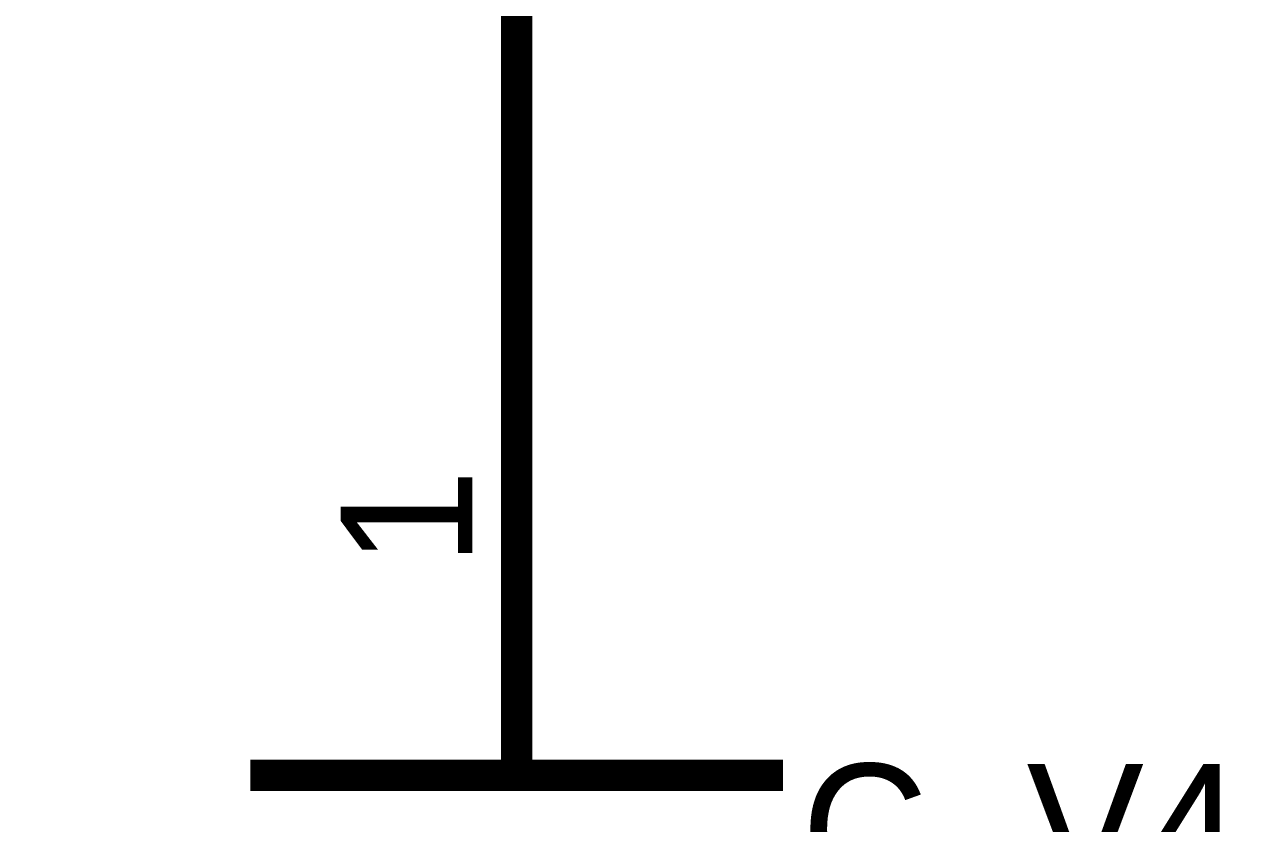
# Model space of a CAD drawing. Header units: inches. Extents: x 0 to 16.9, y 0 to 11.7.
# Drawn here: x 6.43 to 6.8848, y 9.6393 to 9.9394 of the extents above; entities that cross this region are included whole.
import ezdxf

# ---------------------------------------------------------------- set-up
doc = ezdxf.new("R2010")
doc.units = ezdxf.units.IN
doc.header["$MEASUREMENT"] = 0
doc.layers.add('Sheet', color=255, linetype='Continuous')

msp = doc.modelspace()

# ---------------------------------------------------------------- linework, layer by layer
at = {"layer": 'Sheet'}
for points in [[(6.61471, 9.72737, 0.0118, 0.0118, 0), (6.61471, 10.15722, 0.0118, 0.0118, 0), (6.10319, 10.15722, 0.0118, 0.0118, 0)], [(6.61471, 9.65753, 0.0118, 0.0118, 0), (6.61471, 9.72737, 0.0118, 0.0118, 0)], [(6.61471, 9.65753, 0.0118, 0.0118, 0), (6.61471, 9.68725, 0.0118, 0.0118, 0)], [(6.71463, 9.65753, 0.0118, 0.0118, 0), (6.5148, 9.65753, 0.0118, 0.0118, 0)]]:
    msp.add_lwpolyline(points, format="xyseb", dxfattribs=at)

# ---------------------------------------------------------------- texts
msp.add_text('1', height=0.04939, rotation=90, dxfattribs=at).set_placement((6.59813, 9.73586))
msp.add_text('C_V4', height=0.049389, dxfattribs=at).set_placement((6.72157, 9.61239))

doc.saveas('drawing.dxf')
